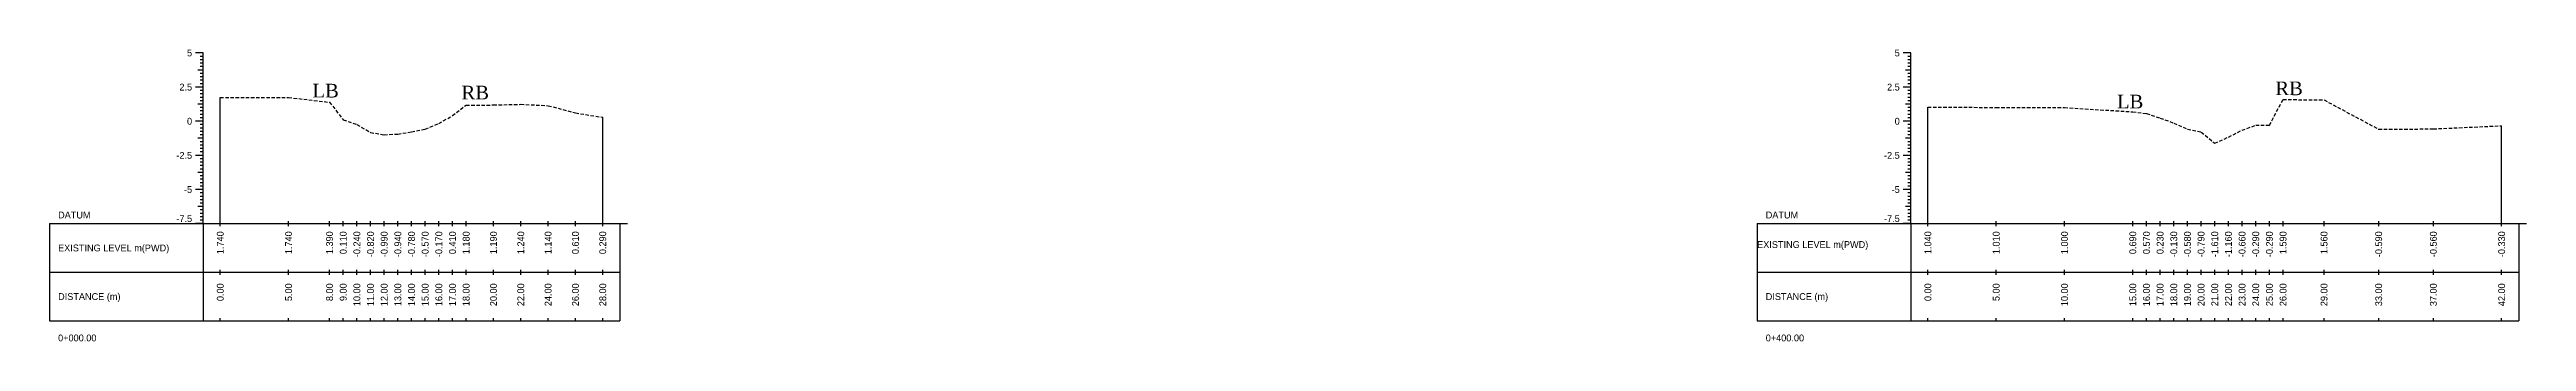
# Model space of a CAD drawing. Header units: inches. Extents: x 933 to 2044, y -1635 to -1096.
# Drawn here: x 1236 to 1417.3, y -1117.7 to -1096.3 of the extents above; entities that cross this region are included whole.
import ezdxf
from ezdxf.enums import TextEntityAlignment as Align

# ---------------------------------------------------------------- set-up
doc = ezdxf.new("R2010")
doc.units = ezdxf.units.IN
doc.header["$MEASUREMENT"] = 0
doc.linetypes.add('HIDDEN', pattern=[0.375, 0.25, -0.125])
doc.layers.add('CS_Drawing', color=7, linetype='Continuous')
doc.layers.add('GL', color=3, linetype='HIDDEN')
doc.styles.add('romans', font='romans.shx')

msp = doc.modelspace()

# ---------------------------------------------------------------- linework, layer by layer
at = {"layer": 'CS_Drawing'}
for p, q in [((1247.25, -1096.59), (1246.69, -1096.59)), ((1247.25, -1096.59), (1246.86, -1096.59)), ((1247.25, -1096.59), (1247.03, -1096.59)), ((1247.25, -1096.84), (1247.03, -1096.84)), ((1247.25, -1109.09), (1247.25, -1096.59)), ((1372.25, -1096.59), (1371.69, -1096.59)), ((1372.25, -1096.59), (1371.86, -1096.59)), ((1372.25, -1096.59), (1372.03, -1096.59)), ((1372.25, -1096.84), (1372.03, -1096.84)), ((1372.25, -1109.09), (1372.25, -1096.59)), ((1247.25, -1097.84), (1246.86, -1097.84)), ((1247.25, -1097.09), (1247.03, -1097.09)), ((1247.25, -1097.34), (1247.03, -1097.34)), ((1247.25, -1097.59), (1247.03, -1097.59)), ((1247.25, -1097.84), (1247.03, -1097.84)), ((1247.25, -1098.09), (1247.03, -1098.09)), ((1247.25, -1098.34), (1247.03, -1098.34)), ((1247.25, -1098.59), (1247.03, -1098.59)), ((1372.25, -1097.84), (1371.86, -1097.84)), ((1372.25, -1097.09), (1372.03, -1097.09)), ((1372.25, -1097.34), (1372.03, -1097.34)), ((1372.25, -1097.59), (1372.03, -1097.59)), ((1372.25, -1097.84), (1372.03, -1097.84)), ((1372.25, -1098.09), (1372.03, -1098.09)), ((1372.25, -1098.34), (1372.03, -1098.34)), ((1372.25, -1098.59), (1372.03, -1098.59)), ((1247.25, -1099.09), (1246.69, -1099.09)), ((1247.25, -1099.09), (1246.86, -1099.09)), ((1247.25, -1100.34), (1246.86, -1100.34)), ((1247.25, -1098.84), (1247.03, -1098.84)), ((1247.25, -1099.09), (1247.03, -1099.09)), ((1247.25, -1099.34), (1247.03, -1099.34)), ((1247.25, -1099.59), (1247.03, -1099.59)), ((1247.25, -1099.84), (1247.03, -1099.84)), ((1247.25, -1100.09), (1247.03, -1100.09)), ((1247.25, -1100.34), (1247.03, -1100.34)), ((1248.5, -1109.09), (1248.5, -1099.85)), ((1372.25, -1099.09), (1371.69, -1099.09)), ((1372.25, -1099.09), (1371.86, -1099.09)), ((1372.25, -1100.34), (1371.86, -1100.34)), ((1372.25, -1098.84), (1372.03, -1098.84)), ((1372.25, -1099.09), (1372.03, -1099.09)), ((1372.25, -1099.34), (1372.03, -1099.34)), ((1372.25, -1099.59), (1372.03, -1099.59)), ((1372.25, -1099.84), (1372.03, -1099.84)), ((1372.25, -1100.09), (1372.03, -1100.09)), ((1372.25, -1100.34), (1372.03, -1100.34)), ((1373.5, -1109.09), (1373.5, -1100.55)), ((1247.25, -1101.59), (1246.69, -1101.59)), ((1247.25, -1101.59), (1246.86, -1101.59)), ((1247.25, -1100.59), (1247.03, -1100.59)), ((1247.25, -1100.84), (1247.03, -1100.84)), ((1247.25, -1101.09), (1247.03, -1101.09)), ((1247.25, -1101.34), (1247.03, -1101.34)), ((1247.25, -1101.59), (1247.03, -1101.59)), ((1247.25, -1101.84), (1247.03, -1101.84)), ((1247.25, -1102.09), (1247.03, -1102.09)), ((1247.25, -1102.34), (1247.03, -1102.34)), ((1276.5, -1109.09), (1276.5, -1101.3)), ((1372.25, -1101.59), (1371.69, -1101.59)), ((1372.25, -1101.59), (1371.86, -1101.59)), ((1372.25, -1100.59), (1372.03, -1100.59)), ((1372.25, -1100.84), (1372.03, -1100.84)), ((1372.25, -1101.09), (1372.03, -1101.09)), ((1372.25, -1101.34), (1372.03, -1101.34)), ((1372.25, -1101.59), (1372.03, -1101.59)), ((1372.25, -1101.84), (1372.03, -1101.84)), ((1372.25, -1102.09), (1372.03, -1102.09)), ((1372.25, -1102.34), (1372.03, -1102.34)), ((1415.5, -1109.09), (1415.5, -1101.92)), ((1247.25, -1104.09), (1246.69, -1104.09)), ((1247.25, -1102.84), (1246.86, -1102.84)), ((1247.25, -1104.09), (1246.86, -1104.09)), ((1247.25, -1102.59), (1247.03, -1102.59)), ((1247.25, -1102.84), (1247.03, -1102.84)), ((1247.25, -1103.09), (1247.03, -1103.09)), ((1247.25, -1103.34), (1247.03, -1103.34)), ((1247.25, -1103.59), (1247.03, -1103.59)), ((1247.25, -1103.84), (1247.03, -1103.84)), ((1247.25, -1104.09), (1247.03, -1104.09)), ((1372.25, -1104.09), (1371.69, -1104.09)), ((1372.25, -1102.84), (1371.86, -1102.84)), ((1372.25, -1104.09), (1371.86, -1104.09)), ((1372.25, -1102.59), (1372.03, -1102.59)), ((1372.25, -1102.84), (1372.03, -1102.84)), ((1372.25, -1103.09), (1372.03, -1103.09)), ((1372.25, -1103.34), (1372.03, -1103.34)), ((1372.25, -1103.59), (1372.03, -1103.59)), ((1372.25, -1103.84), (1372.03, -1103.84)), ((1372.25, -1104.09), (1372.03, -1104.09)), ((1247.25, -1105.34), (1246.86, -1105.34)), ((1247.25, -1104.34), (1247.03, -1104.34)), ((1247.25, -1104.59), (1247.03, -1104.59)), ((1247.25, -1104.84), (1247.03, -1104.84)), ((1247.25, -1105.09), (1247.03, -1105.09)), ((1247.25, -1105.34), (1247.03, -1105.34)), ((1247.25, -1105.59), (1247.03, -1105.59)), ((1247.25, -1105.84), (1247.03, -1105.84)), ((1372.25, -1105.34), (1371.86, -1105.34)), ((1372.25, -1104.34), (1372.03, -1104.34)), ((1372.25, -1104.59), (1372.03, -1104.59)), ((1372.25, -1104.84), (1372.03, -1104.84)), ((1372.25, -1105.09), (1372.03, -1105.09)), ((1372.25, -1105.34), (1372.03, -1105.34)), ((1372.25, -1105.59), (1372.03, -1105.59)), ((1372.25, -1105.84), (1372.03, -1105.84)), ((1247.25, -1106.59), (1246.69, -1106.59)), ((1247.25, -1106.59), (1246.86, -1106.59)), ((1247.25, -1106.09), (1247.03, -1106.09)), ((1247.25, -1106.34), (1247.03, -1106.34)), ((1247.25, -1106.59), (1247.03, -1106.59)), ((1247.25, -1106.84), (1247.03, -1106.84)), ((1247.25, -1107.09), (1247.03, -1107.09)), ((1247.25, -1107.34), (1247.03, -1107.34)), ((1247.25, -1107.59), (1247.03, -1107.59)), ((1372.25, -1106.59), (1371.69, -1106.59)), ((1372.25, -1106.59), (1371.86, -1106.59)), ((1372.25, -1106.09), (1372.03, -1106.09)), ((1372.25, -1106.34), (1372.03, -1106.34)), ((1372.25, -1106.59), (1372.03, -1106.59)), ((1372.25, -1106.84), (1372.03, -1106.84)), ((1372.25, -1107.09), (1372.03, -1107.09)), ((1372.25, -1107.34), (1372.03, -1107.34)), ((1372.25, -1107.59), (1372.03, -1107.59)), ((1236, -1109.09), (1247.25, -1109.09)), ((1236, -1109.09), (1236, -1116.21)), ((1247.25, -1109.09), (1246.69, -1109.09)), ((1247.25, -1107.84), (1246.86, -1107.84)), ((1247.25, -1109.09), (1246.86, -1109.09)), ((1247.25, -1107.84), (1247.03, -1107.84)), ((1247.25, -1108.09), (1247.03, -1108.09)), ((1247.25, -1108.34), (1247.03, -1108.34)), ((1247.25, -1108.59), (1247.03, -1108.59)), ((1247.25, -1108.84), (1247.03, -1108.84)), ((1247.25, -1109.09), (1247.03, -1109.09)), ((1247.25, -1109.09), (1277.75, -1109.09)), ((1247.25, -1109.09), (1247.25, -1116.21)), ((1248.5, -1109.27), (1248.5, -1108.9)), ((1253.5, -1109.27), (1253.5, -1108.9)), ((1256.5, -1109.27), (1256.5, -1108.9)), ((1257.5, -1109.27), (1257.5, -1108.9)), ((1258.5, -1109.27), (1258.5, -1108.9)), ((1259.5, -1109.27), (1259.5, -1108.9)), ((1260.5, -1109.27), (1260.5, -1108.9)), ((1261.5, -1109.27), (1261.5, -1108.9)), ((1262.5, -1109.27), (1262.5, -1108.9)), ((1263.5, -1109.27), (1263.5, -1108.9)), ((1264.5, -1109.27), (1264.5, -1108.9)), ((1265.5, -1109.27), (1265.5, -1108.9)), ((1266.5, -1109.27), (1266.5, -1108.9)), ((1268.5, -1109.27), (1268.5, -1108.9)), ((1270.5, -1109.27), (1270.5, -1108.9)), ((1272.5, -1109.27), (1272.5, -1108.9)), ((1274.5, -1109.27), (1274.5, -1108.9)), ((1276.5, -1109.27), (1276.5, -1108.9)), ((1277.75, -1109.09), (1278.32, -1109.09)), ((1277.75, -1109.09), (1278.15, -1109.09)), ((1277.75, -1109.09), (1277.98, -1109.09)), ((1277.75, -1109.09), (1277.75, -1116.21)), ((1361, -1109.09), (1372.25, -1109.09)), ((1361, -1109.09), (1361, -1116.21)), ((1372.25, -1109.09), (1371.69, -1109.09)), ((1372.25, -1107.84), (1371.86, -1107.84)), ((1372.25, -1109.09), (1371.86, -1109.09)), ((1372.25, -1107.84), (1372.03, -1107.84)), ((1372.25, -1108.09), (1372.03, -1108.09)), ((1372.25, -1108.34), (1372.03, -1108.34)), ((1372.25, -1108.59), (1372.03, -1108.59)), ((1372.25, -1108.84), (1372.03, -1108.84)), ((1372.25, -1109.09), (1372.03, -1109.09)), ((1372.25, -1109.09), (1416.75, -1109.09)), ((1372.25, -1109.09), (1372.25, -1116.21)), ((1373.5, -1109.27), (1373.5, -1108.9)), ((1378.5, -1109.27), (1378.5, -1108.9)), ((1383.5, -1109.27), (1383.5, -1108.9)), ((1388.5, -1109.27), (1388.5, -1108.9)), ((1389.5, -1109.27), (1389.5, -1108.9)), ((1390.5, -1109.27), (1390.5, -1108.9)), ((1391.5, -1109.27), (1391.5, -1108.9)), ((1392.5, -1109.27), (1392.5, -1108.9)), ((1393.5, -1109.27), (1393.5, -1108.9)), ((1394.5, -1109.27), (1394.5, -1108.9)), ((1395.5, -1109.27), (1395.5, -1108.9)), ((1396.5, -1109.27), (1396.5, -1108.9)), ((1397.5, -1109.27), (1397.5, -1108.9)), ((1398.5, -1109.27), (1398.5, -1108.9)), ((1399.5, -1109.27), (1399.5, -1108.9)), ((1402.5, -1109.27), (1402.5, -1108.9)), ((1406.5, -1109.27), (1406.5, -1108.9)), ((1410.5, -1109.27), (1410.5, -1108.9)), ((1415.5, -1109.27), (1415.5, -1108.9)), ((1416.75, -1109.09), (1417.32, -1109.09)), ((1416.75, -1109.09), (1417.15, -1109.09)), ((1416.75, -1109.09), (1416.98, -1109.09)), ((1416.75, -1109.09), (1416.75, -1116.21)), ((1236, -1112.65), (1247.25, -1112.65)), ((1247.25, -1112.65), (1277.75, -1112.65)), ((1247.25, -1112.65), (1277.75, -1112.65)), ((1248.5, -1112.84), (1248.5, -1112.46)), ((1253.5, -1112.84), (1253.5, -1112.46)), ((1256.5, -1112.84), (1256.5, -1112.46)), ((1257.5, -1112.84), (1257.5, -1112.46)), ((1258.5, -1112.84), (1258.5, -1112.46)), ((1259.5, -1112.84), (1259.5, -1112.46)), ((1260.5, -1112.84), (1260.5, -1112.46)), ((1261.5, -1112.84), (1261.5, -1112.46)), ((1262.5, -1112.84), (1262.5, -1112.46)), ((1263.5, -1112.84), (1263.5, -1112.46)), ((1264.5, -1112.84), (1264.5, -1112.46)), ((1265.5, -1112.84), (1265.5, -1112.46)), ((1266.5, -1112.84), (1266.5, -1112.46)), ((1268.5, -1112.84), (1268.5, -1112.46)), ((1270.5, -1112.84), (1270.5, -1112.46)), ((1272.5, -1112.84), (1272.5, -1112.46)), ((1274.5, -1112.84), (1274.5, -1112.46)), ((1276.5, -1112.84), (1276.5, -1112.46)), ((1361, -1112.65), (1372.25, -1112.65)), ((1372.25, -1112.65), (1416.75, -1112.65)), ((1372.25, -1112.65), (1416.75, -1112.65)), ((1373.5, -1112.84), (1373.5, -1112.46)), ((1378.5, -1112.84), (1378.5, -1112.46)), ((1383.5, -1112.84), (1383.5, -1112.46)), ((1388.5, -1112.84), (1388.5, -1112.46)), ((1389.5, -1112.84), (1389.5, -1112.46)), ((1390.5, -1112.84), (1390.5, -1112.46)), ((1391.5, -1112.84), (1391.5, -1112.46)), ((1392.5, -1112.84), (1392.5, -1112.46)), ((1393.5, -1112.84), (1393.5, -1112.46)), ((1394.5, -1112.84), (1394.5, -1112.46)), ((1395.5, -1112.84), (1395.5, -1112.46)), ((1396.5, -1112.84), (1396.5, -1112.46)), ((1397.5, -1112.84), (1397.5, -1112.46)), ((1398.5, -1112.84), (1398.5, -1112.46)), ((1399.5, -1112.84), (1399.5, -1112.46)), ((1402.5, -1112.84), (1402.5, -1112.46)), ((1406.5, -1112.84), (1406.5, -1112.46)), ((1410.5, -1112.84), (1410.5, -1112.46)), ((1415.5, -1112.84), (1415.5, -1112.46)), ((1236, -1116.21), (1247.25, -1116.21)), ((1247.25, -1116.21), (1277.75, -1116.21)), ((1248.5, -1116.21), (1248.5, -1116.02)), ((1253.5, -1116.21), (1253.5, -1116.02)), ((1256.5, -1116.21), (1256.5, -1116.02)), ((1257.5, -1116.21), (1257.5, -1116.02)), ((1258.5, -1116.21), (1258.5, -1116.02)), ((1259.5, -1116.21), (1259.5, -1116.02)), ((1260.5, -1116.21), (1260.5, -1116.02)), ((1261.5, -1116.21), (1261.5, -1116.02)), ((1262.5, -1116.21), (1262.5, -1116.02)), ((1263.5, -1116.21), (1263.5, -1116.02)), ((1264.5, -1116.21), (1264.5, -1116.02)), ((1265.5, -1116.21), (1265.5, -1116.02)), ((1266.5, -1116.21), (1266.5, -1116.02)), ((1268.5, -1116.21), (1268.5, -1116.02)), ((1270.5, -1116.21), (1270.5, -1116.02)), ((1272.5, -1116.21), (1272.5, -1116.02)), ((1274.5, -1116.21), (1274.5, -1116.02)), ((1276.5, -1116.21), (1276.5, -1116.02)), ((1361, -1116.21), (1372.25, -1116.21)), ((1372.25, -1116.21), (1416.75, -1116.21)), ((1373.5, -1116.21), (1373.5, -1116.02)), ((1378.5, -1116.21), (1378.5, -1116.02)), ((1383.5, -1116.21), (1383.5, -1116.02)), ((1388.5, -1116.21), (1388.5, -1116.02)), ((1389.5, -1116.21), (1389.5, -1116.02)), ((1390.5, -1116.21), (1390.5, -1116.02)), ((1391.5, -1116.21), (1391.5, -1116.02)), ((1392.5, -1116.21), (1392.5, -1116.02)), ((1393.5, -1116.21), (1393.5, -1116.02)), ((1394.5, -1116.21), (1394.5, -1116.02)), ((1395.5, -1116.21), (1395.5, -1116.02)), ((1396.5, -1116.21), (1396.5, -1116.02)), ((1397.5, -1116.21), (1397.5, -1116.02)), ((1398.5, -1116.21), (1398.5, -1116.02)), ((1399.5, -1116.21), (1399.5, -1116.02)), ((1402.5, -1116.21), (1402.5, -1116.02)), ((1406.5, -1116.21), (1406.5, -1116.02)), ((1410.5, -1116.21), (1410.5, -1116.02)), ((1415.5, -1116.21), (1415.5, -1116.02))]:
    msp.add_line(p, q, dxfattribs=at)
at = {"layer": 'GL'}
for points in [[(1248.5, -1099.85), (1253.5, -1099.85), (1256.5, -1100.2), (1257.5, -1101.48), (1258.5, -1101.83), (1259.5, -1102.41), (1260.5, -1102.58), (1261.5, -1102.53), (1262.5, -1102.37), (1263.5, -1102.16), (1264.5, -1101.76), (1265.5, -1101.18), (1266.5, -1100.41), (1268.5, -1100.4), (1270.5, -1100.35), (1272.5, -1100.45), (1274.5, -1100.98), (1276.5, -1101.3)], [(1373.5, -1100.55), (1378.5, -1100.58), (1383.5, -1100.59), (1388.5, -1100.9), (1389.5, -1101.02), (1390.5, -1101.36), (1391.5, -1101.72), (1392.5, -1102.17), (1393.5, -1102.38), (1394.5, -1103.2), (1395.5, -1102.75), (1396.5, -1102.25), (1397.5, -1101.88), (1398.5, -1101.88), (1399.5, -1100), (1402.5, -1100.03), (1406.5, -1102.18), (1410.5, -1102.15), (1415.5, -1101.92)]]:
    msp.add_lwpolyline(points, dxfattribs=at)

# ---------------------------------------------------------------- texts
at = {"char_height": 1, "width": 154.2752, "attachment_point": 1, "style": 'romans'}
for s, insert in [('{\\fTimes New Roman|b0|i0|c0|p18;RB}', (1398.93, -1098.68)), ('{\\fTimes New Roman|b0|i0|c0|p18;LB}', (1255.25, -1098.85)), ('{\\fTimes New Roman|b0|i0|c0|p18;RB}', (1266.16, -1098.99)), ('{\\fTimes New Roman|b0|i0|c0|p18;LB}', (1387.34, -1099.65))]:
    msp.add_mtext(s, dxfattribs=dict(at, insert=insert))
at = {"layer": 'CS_Drawing'}
for s, p in [('5', (1246.44, -1096.59)), ('5', (1371.44, -1096.59)), ('2.5', (1246.44, -1099.09)), ('2.5', (1371.44, -1099.09)), ('0', (1246.44, -1101.59)), ('0', (1371.44, -1101.59)), ('-2.5', (1246.44, -1104.09)), ('-2.5', (1371.44, -1104.09)), ('-5', (1246.44, -1106.59)), ('-5', (1371.44, -1106.59))]:
    msp.add_text(s, height=0.5, dxfattribs=at).set_placement(p, align=Align.MIDDLE_RIGHT)
for s, p in [('DATUM', (1236.63, -1108.46)), ('DATUM', (1361.63, -1108.46)), ('EXISTING LEVEL m(PWD)', (1236.63, -1110.87)), ('EXISTING LEVEL m(PWD)', (1361, -1110.62)), ('DISTANCE (m)', (1236.63, -1114.43)), ('DISTANCE (m)', (1361.63, -1114.43)), ('0+000.00', (1236.63, -1117.46)), ('0+400.00', (1361.63, -1117.46))]:
    msp.add_text(s, height=0.5, dxfattribs=at).set_placement(p, align=Align.MIDDLE_LEFT)
for p in [(1246.44, -1108.97), (1371.44, -1108.97)]:
    msp.add_text('-7.5', height=0.5, dxfattribs=at).set_placement(p, align=Align.RIGHT)
for s, p in [('1.740', (1248.5, -1109.65)), ('1.740', (1253.5, -1109.65)), ('1.390', (1256.5, -1109.65)), ('0.110', (1257.5, -1109.65)), ('-0.240', (1258.5, -1109.65)), ('-0.820', (1259.5, -1109.65)), ('-0.990', (1260.5, -1109.65)), ('-0.940', (1261.5, -1109.65)), ('-0.780', (1262.5, -1109.65)), ('-0.570', (1263.5, -1109.65)), ('-0.170', (1264.5, -1109.65)), ('0.410', (1265.5, -1109.65)), ('1.180', (1266.5, -1109.65)), ('1.190', (1268.5, -1109.65)), ('1.240', (1270.5, -1109.65)), ('1.140', (1272.5, -1109.65)), ('0.610', (1274.5, -1109.65)), ('0.290', (1276.5, -1109.65)), ('1.040', (1373.5, -1109.65)), ('1.010', (1378.5, -1109.65)), ('1.000', (1383.5, -1109.65)), ('0.690', (1388.5, -1109.65)), ('0.570', (1389.5, -1109.65)), ('0.230', (1390.5, -1109.65)), ('-0.130', (1391.5, -1109.65)), ('-0.580', (1392.5, -1109.65)), ('-0.790', (1393.5, -1109.65)), ('-1.610', (1394.5, -1109.65)), ('-1.160', (1395.5, -1109.65)), ('-0.660', (1396.5, -1109.65)), ('-0.290', (1397.5, -1109.65)), ('-0.290', (1398.5, -1109.65)), ('1.590', (1399.5, -1109.65)), ('1.560', (1402.5, -1109.65)), ('-0.590', (1406.5, -1109.65)), ('-0.560', (1410.5, -1109.65)), ('-0.330', (1415.5, -1109.65)), ('0.00', (1248.5, -1113.46)), ('5.00', (1253.5, -1113.46)), ('8.00', (1256.5, -1113.46)), ('9.00', (1257.5, -1113.46)), ('10.00', (1258.5, -1113.46)), ('11.00', (1259.5, -1113.46)), ('12.00', (1260.5, -1113.46)), ('13.00', (1261.5, -1113.46)), ('14.00', (1262.5, -1113.46)), ('15.00', (1263.5, -1113.46)), ('16.00', (1264.5, -1113.46)), ('17.00', (1265.5, -1113.46)), ('18.00', (1266.5, -1113.46)), ('20.00', (1268.5, -1113.46)), ('22.00', (1270.5, -1113.46)), ('24.00', (1272.5, -1113.46)), ('26.00', (1274.5, -1113.46)), ('28.00', (1276.5, -1113.46)), ('0.00', (1373.5, -1113.46)), ('5.00', (1378.5, -1113.46)), ('10.00', (1383.5, -1113.46)), ('15.00', (1388.5, -1113.46)), ('16.00', (1389.5, -1113.46)), ('17.00', (1390.5, -1113.46)), ('18.00', (1391.5, -1113.46)), ('19.00', (1392.5, -1113.46)), ('20.00', (1393.5, -1113.46)), ('21.00', (1394.5, -1113.46)), ('22.00', (1395.5, -1113.46)), ('23.00', (1396.5, -1113.46)), ('24.00', (1397.5, -1113.46)), ('25.00', (1398.5, -1113.46)), ('26.00', (1399.5, -1113.46)), ('29.00', (1402.5, -1113.46)), ('33.00', (1406.5, -1113.46)), ('37.00', (1410.5, -1113.46)), ('42.00', (1415.5, -1113.46))]:
    msp.add_text(s, height=0.5, rotation=90, dxfattribs=at).set_placement(p, align=Align.MIDDLE_RIGHT)

doc.saveas('drawing.dxf')
